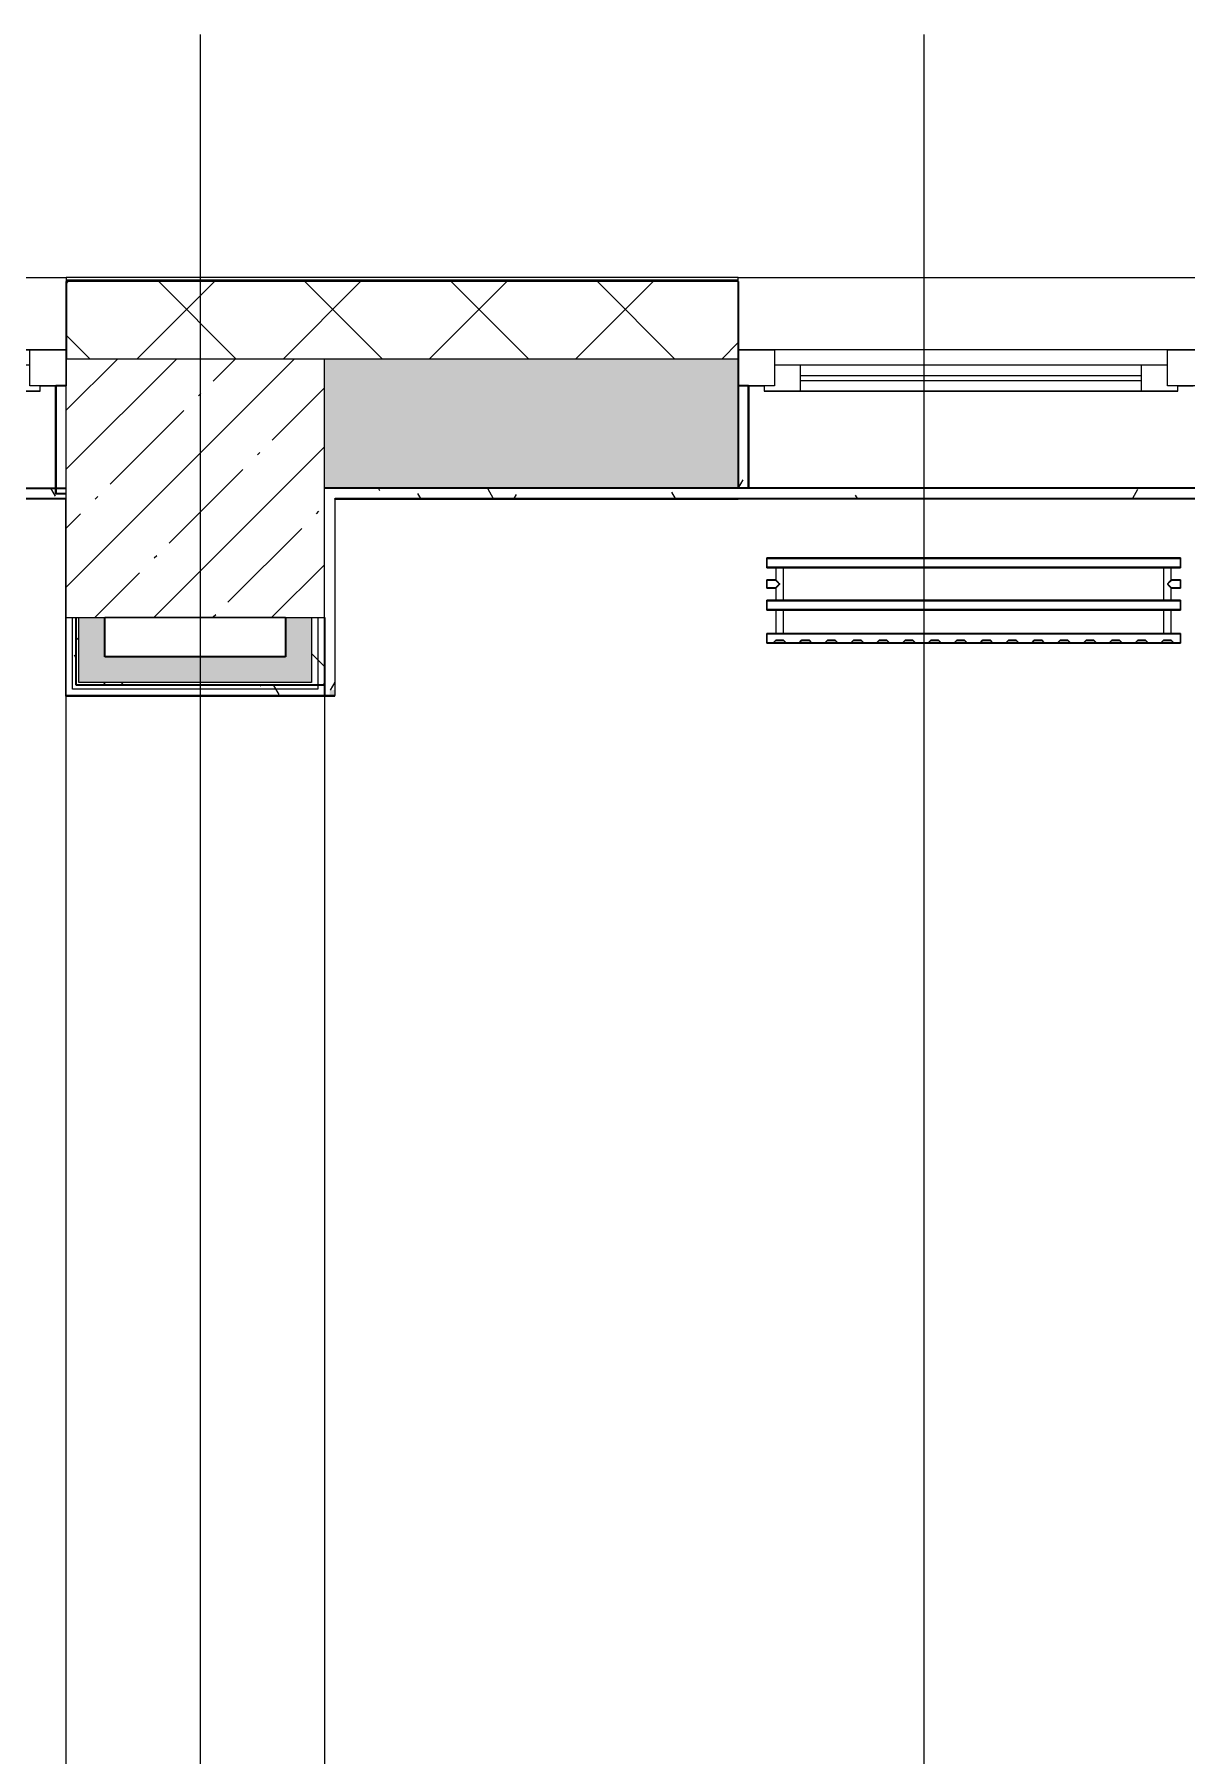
# Model space of a CAD drawing. Header units: millimetres. Extents: x 3914 to 443608, y -156176 to 78197.
# Drawn here: x 280453 to 282682, y -127280 to -123949 of the extents above; entities that cross this region are included whole.
import ezdxf

# ---------------------------------------------------------------- set-up
doc = ezdxf.new("R2010")
doc.units = ezdxf.units.MM
doc.layers.add('A-AREA-PATT-2', color=7, linetype='Continuous', lineweight=5, true_color=0xcde0ef, transparency=1)
for name, color, linetype, lineweight in [('A-FLOR', 7, 'Continuous', 9), ('A-GLAZ', 7, 'Continuous', 9), ('A-GLAZ-1', 7, 'Continuous', 5), ('A-WALL', 7, 'Continuous', 5), ('A-WALL-1', 7, 'Continuous', 35), ('I-WALL', 7, 'Continuous', 5), ('S-COLS', 7, 'Continuous', 9), ('S-COLS-1', 7, 'Continuous', 5), ('Оси', 7, 'Continuous', 9)]:
    doc.layers.add(name, color=color, linetype=linetype, lineweight=lineweight)
doc.layers.add('A-WALL-FNSH-1', color=9, linetype='Continuous', lineweight=5, true_color=0x808080)
doc.layers.add('M-EQPM-1', color=7, linetype='Continuous', lineweight=9, true_color=0xb2b2b2)
pattern_1 = [(0, (174964.42, -145977.62), (243.84, 60.96), [20.117, -162.763, 20.117, -162.763, -975.36]), (0, (174964.42, -145977.62), (243.84, 60.96), [-365.76, 20.117, -345.643, 20.117, -162.763, -426.72]), (0, (174964.42, -145977.62), (243.84, 60.96), [-914.4, 20.117, -101.803, 20.117, -284.683]), (120, (175055.86, -145947.14), (-174.71291, 180.691634), [20.117, -162.763, 20.117, -162.763, -975.36]), (120, (175055.86, -145947.14), (-174.71291, 180.691634), [-365.76, 20.117, -345.643, 20.117, -162.763, -426.72]), (120, (175055.86, -145947.14), (-174.71291, 180.691634), [-914.4, 20.117, -101.803, 20.117, -284.683]), (240, (175086.34, -145825.22), (-69.12709, -241.651634), [20.117, -162.763, 20.117, -162.763, -975.36]), (240, (175086.34, -145825.22), (-69.12709, -241.651634), [-365.76, 20.117, -345.643, 20.117, -162.763, -426.72]), (240, (175086.34, -145825.22), (-69.12709, -241.651634), [-914.4, 20.117, -101.803, 20.117, -284.683])]
pattern_2 = [(45, (174964.42, -145977.62), (-212.132, 212.132), []), (135, (174964.42, -145977.62), (-212.132, -212.132), [])]

# ---------------------------------------------------------------- blocks, each defined once
blk = doc.blocks.new('radiator_prado_classic_z_tip_30_po exemplyaru - Classic Z Тип 30-300-V470-Объем проектирования 2 этажа')
at = {"layer": 'M-EQPM-1'}
for p, q in [((0, 228), (0, 210)), ((800, 228), (0, 228)), ((0, 210), (0, 228)), ((0, 228), (12.5, 228)), ((0, 210), (800, 210)), ((17.8, 210), (0, 210)), ((12.5, 228), (37.5, 228)), ((37.5, 228), (12.5, 228)), ((12.5, 228), (37.5, 228)), ((12.5, 228), (17.5, 223)), ((12.5, 228), (17.5, 223)), ((32.5, 223), (17.5, 223)), ((17.5, 223), (32.5, 223)), ((17.5, 210), (17.5, 164)), ((17.5, 210), (17.5, 164)), ((17.8, 210), (17.5, 210)), ((17.5, 210), (17.8, 210)), ((17.8, 210), (17.5, 210)), ((17.5, 210), (32.5, 210)), ((32.2, 210), (17.8, 210)), ((17.8, 210), (32.2, 210)), ((19.7, 210), (17.8, 210)), ((23.1, 210), (19.7, 210)), ((25, 210), (23.1, 210)), ((28.7, 210), (25, 210)), ((31.5, 210), (28.7, 210)), ((32.2, 210), (31.5, 210)), ((32.5, 210), (32.2, 210)), ((32.2, 210), (32.5, 210)), ((32.5, 210), (32.2, 210)), ((767.8, 210), (32.2, 210)), ((32.5, 223), (37.5, 228)), ((37.5, 228), (32.5, 223)), ((32.5, 164), (32.5, 210)), ((32.5, 164), (32.5, 210)), ((37.5, 228), (62.5, 228)), ((62.5, 228), (87.5, 228)), ((87.5, 228), (62.5, 228)), ((62.5, 228), (87.5, 228)), ((62.5, 228), (67.5, 223)), ((62.5, 228), (67.5, 223)), ((82.5, 223), (67.5, 223)), ((67.5, 223), (82.5, 223)), ((82.5, 223), (87.5, 228)), ((87.5, 228), (82.5, 223)), ((87.5, 228), (112.5, 228)), ((112.5, 228), (137.5, 228)), ((137.5, 228), (112.5, 228)), ((112.5, 228), (137.5, 228)), ((112.5, 228), (117.5, 223)), ((112.5, 228), (117.5, 223)), ((132.5, 223), (117.5, 223)), ((117.5, 223), (132.5, 223)), ((132.5, 223), (137.5, 228)), ((137.5, 228), (132.5, 223)), ((137.5, 228), (162.5, 228)), ((162.5, 228), (187.5, 228)), ((187.5, 228), (162.5, 228)), ((162.5, 228), (187.5, 228)), ((162.5, 228), (167.5, 223)), ((162.5, 228), (167.5, 223)), ((182.5, 223), (167.5, 223)), ((167.5, 223), (182.5, 223)), ((182.5, 223), (187.5, 228)), ((187.5, 228), (182.5, 223)), ((187.5, 228), (212.5, 228)), ((212.5, 228), (237.5, 228)), ((237.5, 228), (212.5, 228)), ((212.5, 228), (237.5, 228)), ((212.5, 228), (217.5, 223)), ((212.5, 228), (217.5, 223)), ((232.5, 223), (217.5, 223)), ((217.5, 223), (232.5, 223)), ((232.5, 223), (237.5, 228)), ((237.5, 228), (232.5, 223)), ((237.5, 228), (262.5, 228)), ((262.5, 228), (287.5, 228)), ((287.5, 228), (262.5, 228)), ((262.5, 228), (287.5, 228)), ((262.5, 228), (267.5, 223)), ((262.5, 228), (267.5, 223)), ((282.5, 223), (267.5, 223)), ((267.5, 223), (282.5, 223)), ((282.5, 223), (287.5, 228)), ((287.5, 228), (282.5, 223)), ((287.5, 228), (312.5, 228)), ((312.5, 228), (337.5, 228)), ((337.5, 228), (312.5, 228)), ((312.5, 228), (337.5, 228)), ((312.5, 228), (317.5, 223)), ((312.5, 228), (317.5, 223)), ((332.5, 223), (317.5, 223)), ((317.5, 223), (332.5, 223)), ((332.5, 223), (337.5, 228)), ((337.5, 228), (332.5, 223)), ((337.5, 228), (362.5, 228)), ((362.5, 228), (387.5, 228)), ((387.5, 228), (362.5, 228)), ((362.5, 228), (387.5, 228)), ((362.5, 228), (367.5, 223)), ((362.5, 228), (367.5, 223)), ((382.5, 223), (367.5, 223)), ((367.5, 223), (382.5, 223)), ((382.5, 223), (387.5, 228)), ((387.5, 228), (382.5, 223)), ((387.5, 228), (412.5, 228)), ((412.5, 228), (437.5, 228)), ((437.5, 228), (412.5, 228)), ((412.5, 228), (437.5, 228)), ((412.5, 228), (417.5, 223)), ((412.5, 228), (417.5, 223)), ((432.5, 223), (417.5, 223)), ((417.5, 223), (432.5, 223)), ((432.5, 223), (437.5, 228)), ((437.5, 228), (432.5, 223)), ((437.5, 228), (462.5, 228)), ((462.5, 228), (487.5, 228)), ((487.5, 228), (462.5, 228)), ((462.5, 228), (487.5, 228)), ((462.5, 228), (467.5, 223)), ((462.5, 228), (467.5, 223)), ((482.5, 223), (467.5, 223)), ((467.5, 223), (482.5, 223)), ((482.5, 223), (487.5, 228)), ((487.5, 228), (482.5, 223)), ((487.5, 228), (512.5, 228)), ((512.5, 228), (537.5, 228)), ((537.5, 228), (512.5, 228)), ((512.5, 228), (537.5, 228)), ((512.5, 228), (517.5, 223)), ((512.5, 228), (517.5, 223)), ((532.5, 223), (517.5, 223)), ((517.5, 223), (532.5, 223)), ((532.5, 223), (537.5, 228)), ((537.5, 228), (532.5, 223)), ((537.5, 228), (562.5, 228)), ((562.5, 228), (587.5, 228)), ((587.5, 228), (562.5, 228)), ((562.5, 228), (587.5, 228)), ((562.5, 228), (567.5, 223)), ((562.5, 228), (567.5, 223)), ((582.5, 223), (567.5, 223)), ((567.5, 223), (582.5, 223)), ((582.5, 223), (587.5, 228)), ((587.5, 228), (582.5, 223)), ((587.5, 228), (612.5, 228)), ((612.5, 228), (637.5, 228)), ((637.5, 228), (612.5, 228)), ((612.5, 228), (637.5, 228)), ((612.5, 228), (617.5, 223)), ((612.5, 228), (617.5, 223)), ((632.5, 223), (617.5, 223)), ((617.5, 223), (632.5, 223)), ((632.5, 223), (637.5, 228)), ((637.5, 228), (632.5, 223)), ((637.5, 228), (662.5, 228)), ((662.5, 228), (687.5, 228)), ((687.5, 228), (662.5, 228)), ((662.5, 228), (687.5, 228)), ((662.5, 228), (667.5, 223)), ((662.5, 228), (667.5, 223)), ((682.5, 223), (667.5, 223)), ((667.5, 223), (682.5, 223)), ((682.5, 223), (687.5, 228)), ((687.5, 228), (682.5, 223)), ((687.5, 228), (712.5, 228)), ((712.5, 228), (737.5, 228)), ((737.5, 228), (712.5, 228)), ((712.5, 228), (737.5, 228)), ((712.5, 228), (717.5, 223)), ((712.5, 228), (717.5, 223)), ((732.5, 223), (717.5, 223)), ((717.5, 223), (732.5, 223)), ((732.5, 223), (737.5, 228)), ((737.5, 228), (732.5, 223)), ((737.5, 228), (762.5, 228)), ((762.5, 228), (787.5, 228)), ((787.5, 228), (762.5, 228)), ((762.5, 228), (787.5, 228)), ((762.5, 228), (767.5, 223)), ((762.5, 228), (767.5, 223)), ((782.5, 223), (767.5, 223)), ((767.5, 223), (782.5, 223)), ((767.5, 210), (767.5, 164)), ((767.5, 210), (767.5, 164)), ((767.8, 210), (767.5, 210)), ((767.5, 210), (782.5, 210)), ((767.8, 210), (767.5, 210)), ((767.5, 210), (767.8, 210)), ((782.2, 210), (767.8, 210)), ((782.2, 210), (767.8, 210)), ((767.8, 210), (782.2, 210)), ((782.5, 210), (782.2, 210)), ((782.5, 210), (782.2, 210)), ((782.2, 210), (782.5, 210)), ((800, 210), (782.2, 210)), ((782.5, 223), (787.5, 228)), ((787.5, 228), (782.5, 223)), ((782.5, 164), (782.5, 210)), ((782.5, 164), (782.5, 210)), ((787.5, 228), (800, 228)), ((800, 210), (800, 228)), ((800, 228), (800, 210)), ((800, 164), (0, 164)), ((0, 164), (0, 146)), ((0, 146), (0, 164)), ((0, 164), (17.8, 164)), ((0, 146), (800, 146)), ((18.5, 146), (0, 146)), ((17.8, 164), (17.5, 164)), ((17.5, 164), (17.8, 164)), ((17.8, 164), (17.5, 164)), ((17.5, 164), (32.5, 164)), ((17.5, 146), (17.5, 121.5)), ((17.5, 146), (17.5, 121.5)), ((17.5, 146), (18.5, 146)), ((18.5, 146), (17.5, 146)), ((17.5, 146), (18.5, 146)), ((32.5, 146), (17.5, 146)), ((28.7, 164), (17.8, 164)), ((17.8, 164), (19.7, 164)), ((32.2, 164), (17.8, 164)), ((18.5, 146), (25, 146)), ((19.7, 146), (18.5, 146)), ((18.5, 146), (32.2, 146)), ((19.7, 164), (25, 164)), ((23.1, 146), (19.7, 146)), ((32.2, 146), (23.1, 146)), ((25, 164), (31.5, 164)), ((25, 146), (26.9, 146)), ((26.9, 146), (32.2, 146)), ((30.3, 164), (28.7, 164)), ((32.2, 164), (30.3, 164)), ((31.5, 164), (32.2, 164)), ((32.5, 164), (32.2, 164)), ((32.2, 164), (32.5, 164)), ((32.5, 164), (32.2, 164)), ((32.2, 164), (767.8, 164)), ((32.2, 146), (32.5, 146)), ((32.5, 146), (32.2, 146)), ((32.2, 146), (32.5, 146)), ((767.8, 146), (32.2, 146)), ((32.5, 82), (32.5, 146)), ((32.5, 82), (32.5, 146)), ((767.8, 164), (767.5, 164)), ((767.5, 164), (782.5, 164)), ((767.8, 164), (767.5, 164)), ((767.5, 164), (767.8, 164)), ((767.5, 146), (767.5, 82)), ((767.5, 146), (767.5, 82)), ((767.5, 146), (767.8, 146)), ((782.5, 146), (767.5, 146)), ((767.5, 146), (767.8, 146)), ((767.8, 146), (767.5, 146)), ((782.2, 164), (767.8, 164)), ((782.2, 164), (767.8, 164)), ((767.8, 164), (782.2, 164)), ((767.8, 146), (781.5, 146)), ((767.8, 146), (781.5, 146)), ((781.5, 146), (767.8, 146)), ((781.5, 146), (782.5, 146)), ((781.5, 146), (782.5, 146)), ((782.5, 146), (781.5, 146)), ((800, 146), (781.5, 146)), ((782.5, 164), (782.2, 164)), ((782.5, 164), (782.2, 164)), ((782.2, 164), (782.5, 164)), ((782.2, 164), (800, 164)), ((782.5, 121.5), (782.5, 146)), ((782.5, 121.5), (782.5, 146)), ((800, 146), (800, 164)), ((800, 164), (800, 146)), ((17.5, 121.5), (0, 121.5)), ((17.5, 121.5), (0, 121.5)), ((0, 121.5), (0, 120.5)), ((0, 106.5), (0, 121.5)), ((0, 120.5), (0, 107.5)), ((0, 120.5), (0, 119.3)), ((0, 114), (0, 120.5)), ((0, 120.5), (0, 120.5)), ((0, 119.3), (0, 117.8)), ((0, 117.8), (0, 114)), ((0, 114), (0, 110.3)), ((0, 107.5), (0, 114)), ((0, 110.3), (0, 108.7)), ((0, 108.7), (0, 107.5)), ((0, 107.5), (0, 106.5)), ((0, 107.5), (0, 107.5)), ((0, 106.5), (17.5, 106.5)), ((0, 106.5), (17.5, 106.5)), ((17.5, 106.5), (17.5, 82)), ((17.5, 106.5), (17.5, 82)), ((800, 121.5), (782.5, 121.5)), ((800, 121.5), (782.5, 121.5)), ((782.5, 82), (782.5, 106.5)), ((782.5, 106.5), (800, 106.5)), ((782.5, 82), (782.5, 106.5)), ((782.5, 106.5), (800, 106.5)), ((800, 121.5), (800, 106.5)), ((800, 120.5), (800, 121.5)), ((800, 121.5), (800, 120.5)), ((800, 120.5), (800, 121.5)), ((800, 107.5), (800, 120.5)), ((800, 120.5), (800, 107.5)), ((800, 107.5), (800, 120.5)), ((800, 106.5), (800, 107.5)), ((800, 107.5), (800, 106.5)), ((800, 106.5), (800, 107.5)), ((800, 82), (0, 82)), ((0, 82), (0, 64)), ((0, 64), (0, 82)), ((0, 82), (18.5, 82)), ((18.5, 82), (17.5, 82)), ((17.5, 82), (18.5, 82)), ((18.5, 82), (17.5, 82)), ((17.5, 82), (32.5, 82)), ((23.1, 82), (18.5, 82)), ((18.5, 82), (32.2, 82)), ((32.2, 82), (18.5, 82)), ((32.2, 82), (23.1, 82)), ((32.5, 82), (32.2, 82)), ((32.2, 82), (32.5, 82)), ((32.5, 82), (32.2, 82)), ((32.2, 82), (767.8, 82)), ((767.8, 82), (767.5, 82)), ((767.5, 82), (782.5, 82)), ((767.8, 82), (767.5, 82)), ((767.5, 82), (767.8, 82)), ((781.5, 82), (767.8, 82)), ((781.5, 82), (767.8, 82)), ((767.8, 82), (781.5, 82)), ((782.5, 82), (781.5, 82)), ((782.5, 82), (781.5, 82)), ((781.5, 82), (782.5, 82)), ((781.5, 82), (800, 82)), ((800, 64), (800, 82)), ((800, 82), (800, 64)), ((800, 64), (0, 64)), ((0, 64), (800, 64))]:
    blk.add_line(p, q, dxfattribs=at)
for points, knots in [([(18.5, 120.5), (18.4, 120.6), (18.3, 120.7), (18.1, 120.9), (17.9, 121.1), (17.8, 121.2), (17.7, 121.3), (17.5, 121.5), (17.5, 121.5), (17.5, 121.5)], [0.7142857, 0.7142857, 0.7142857, 0.7142857, 0.75, 0.7857143, 0.8214286, 0.8571429, 0.8928571, 0.9285714, 1, 1, 1, 1]), ([(17.5, 121.5), (17.5, 121.5), (17.5, 121.5), (17.7, 121.3), (17.8, 121.2), (17.9, 121.1), (18.1, 120.9), (18.3, 120.7), (18.4, 120.6), (18.5, 120.5)], [0, 0, 0, 0, 0.0714286, 0.1071429, 0.1428571, 0.1785714, 0.2142857, 0.25, 0.2857143, 0.2857143, 0.2857143, 0.2857143]), ([(17.5, 121.5), (17.5, 121.5), (17.5, 121.5), (17.7, 121.3), (17.8, 121.2), (17.9, 121.1), (18.1, 120.9), (18.3, 120.7), (18.4, 120.6), (18.5, 120.5)], [0, 0, 0, 0, 0.0714286, 0.1071429, 0.1428571, 0.1785714, 0.2142857, 0.25, 0.2857143, 0.2857143, 0.2857143, 0.2857143]), ([(25, 114), (24.5, 114.5), (23.6, 115.4), (22.4, 116.6), (21.6, 117.4), (21.1, 117.9), (20.8, 118.2), (20.5, 118.5), (20.2, 118.8), (19.8, 119.1), (19.6, 119.4), (19.3, 119.7), (19, 120), (18.7, 120.3), (18.5, 120.5), (18.3, 120.7), (18.1, 120.9), (17.9, 121.1), (17.8, 121.2), (17.7, 121.3), (17.5, 121.5), (17.5, 121.5), (17.5, 121.5)], [0, 0, 0, 0, 0.142857, 0.285714, 0.357143, 0.392857, 0.428571, 0.464286, 0.5, 0.535714, 0.571429, 0.607143, 0.642857, 0.678571, 0.714286, 0.75, 0.785714, 0.821429, 0.857143, 0.892857, 0.928571, 1, 1, 1, 1]), ([(17.5, 106.5), (17.5, 106.5), (17.5, 106.5), (17.7, 106.7), (17.8, 106.8), (17.9, 106.9), (18.1, 107.1), (18.3, 107.3), (18.5, 107.5), (18.7, 107.7), (19, 108), (19.3, 108.3), (19.6, 108.6), (19.8, 108.9), (20.3, 109.3), (20.7, 109.7), (21.1, 110.1), (21.6, 110.6), (22.4, 111.4), (23.6, 112.6), (24.5, 113.5), (25, 114)], [0, 0, 0, 0, 0.071429, 0.107143, 0.142857, 0.178571, 0.214286, 0.25, 0.285714, 0.321429, 0.357143, 0.392857, 0.428571, 0.464286, 0.5, 0.571429, 0.607143, 0.642857, 0.714286, 0.857143, 1, 1, 1, 1]), ([(17.5, 106.5), (17.5, 106.5), (17.5, 106.5), (17.7, 106.7), (17.8, 106.8), (17.9, 106.9), (18.1, 107.1), (18.3, 107.3), (18.4, 107.4), (18.5, 107.5)], [0, 0, 0, 0, 0.0714286, 0.1071429, 0.1428571, 0.1785714, 0.2142857, 0.25, 0.2857143, 0.2857143, 0.2857143, 0.2857143]), ([(18.5, 107.5), (18.4, 107.4), (18.3, 107.3), (18.1, 107.1), (17.9, 106.9), (17.8, 106.8), (17.7, 106.7), (17.5, 106.5), (17.5, 106.5), (17.5, 106.5)], [0.7142857, 0.7142857, 0.7142857, 0.7142857, 0.75, 0.7857143, 0.8214286, 0.8571429, 0.8928571, 0.9285714, 1, 1, 1, 1]), ([(18.5, 107.5), (18.4, 107.4), (18.3, 107.3), (18.1, 107.1), (17.9, 106.9), (17.8, 106.8), (17.7, 106.7), (17.5, 106.5), (17.5, 106.5), (17.5, 106.5)], [0.7142857, 0.7142857, 0.7142857, 0.7142857, 0.75, 0.7857143, 0.8214286, 0.8571429, 0.8928571, 0.9285714, 1, 1, 1, 1]), ([(19.6, 119.4), (19.7, 119.3), (19.9, 119.2), (20.3, 118.7), (20.7, 118.3), (21.1, 117.9), (21.6, 117.4), (21.9, 117.1), (22.1, 116.9)], [0.4285714, 0.4285714, 0.4285714, 0.4285714, 0.4642857, 0.5, 0.5714286, 0.6071429, 0.6428571, 0.7142857, 0.7142857, 0.7142857, 0.7142857]), ([(19.6, 119.4), (19.7, 119.3), (19.8, 119.1), (20.3, 118.7), (20.7, 118.3), (21.1, 117.9), (21.6, 117.4), (21.9, 117.1), (22.1, 116.9)], [0.4285714, 0.4285714, 0.4285714, 0.4285714, 0.4642857, 0.5, 0.5714286, 0.6071429, 0.6428571, 0.7142857, 0.7142857, 0.7142857, 0.7142857]), ([(19.6, 108.6), (19.7, 108.7), (19.9, 108.8), (20.3, 109.3), (20.7, 109.7), (21.1, 110.1), (21.6, 110.6), (21.9, 110.9), (22.1, 111.1)], [0.4285714, 0.4285714, 0.4285714, 0.4285714, 0.4642857, 0.5, 0.5714286, 0.6071429, 0.6428571, 0.7142857, 0.7142857, 0.7142857, 0.7142857]), ([(22.1, 111.1), (21.9, 110.9), (21.6, 110.6), (21.1, 110.1), (20.8, 109.8), (20.5, 109.5), (20.2, 109.2), (19.8, 108.9), (19.7, 108.7), (19.6, 108.6)], [0.2857143, 0.2857143, 0.2857143, 0.2857143, 0.3571429, 0.3928571, 0.4285714, 0.4642857, 0.5, 0.5357143, 0.5714286, 0.5714286, 0.5714286, 0.5714286]), ([(22.1, 116.9), (21.9, 117.1), (21.6, 117.4), (21.1, 117.9), (20.9, 118.1), (20.8, 118.2)], [0.2857143, 0.2857143, 0.2857143, 0.2857143, 0.3571429, 0.3928571, 0.4285714, 0.4285714, 0.4285714, 0.4285714]), ([(22.1, 111.1), (21.9, 110.9), (21.6, 110.6), (21.1, 110.1), (20.9, 109.9), (20.8, 109.8)], [0.2857143, 0.2857143, 0.2857143, 0.2857143, 0.3571429, 0.3928571, 0.4285714, 0.4285714, 0.4285714, 0.4285714]), ([(775, 114), (775.5, 114.5), (776.4, 115.4), (777.6, 116.6), (778.4, 117.4), (778.9, 117.9), (779.2, 118.2), (779.5, 118.5), (779.8, 118.8), (780.1, 119.2), (780.4, 119.4), (780.7, 119.7), (781, 120), (781.3, 120.3), (781.5, 120.5), (781.7, 120.7), (781.9, 120.9), (782.1, 121.1), (782.2, 121.2), (782.3, 121.3), (782.5, 121.5), (782.5, 121.5), (782.5, 121.5)], [0, 0, 0, 0, 0.142857, 0.285714, 0.357143, 0.392857, 0.428571, 0.464286, 0.5, 0.535714, 0.571429, 0.607143, 0.642857, 0.678571, 0.714286, 0.75, 0.785714, 0.821429, 0.857143, 0.892857, 0.928571, 1, 1, 1, 1]), ([(782.5, 106.5), (782.5, 106.5), (782.5, 106.5), (782.3, 106.7), (782.2, 106.8), (782.1, 106.9), (781.9, 107.1), (781.7, 107.3), (781.5, 107.5), (781.3, 107.7), (781, 108), (780.7, 108.3), (780.4, 108.6), (780.1, 108.8), (779.7, 109.3), (779.3, 109.7), (778.9, 110.1), (778.4, 110.6), (777.6, 111.4), (776.4, 112.6), (775.5, 113.5), (775, 114)], [0, 0, 0, 0, 0.071429, 0.107143, 0.142857, 0.178571, 0.214286, 0.25, 0.285714, 0.321429, 0.357143, 0.392857, 0.428571, 0.464286, 0.5, 0.571429, 0.607143, 0.642857, 0.714286, 0.857143, 1, 1, 1, 1]), ([(780.4, 119.4), (780.3, 119.3), (780.1, 119.2), (779.7, 118.7), (779.3, 118.3), (778.9, 117.9), (778.4, 117.4), (778.1, 117.1), (777.9, 116.9)], [0.4285714, 0.4285714, 0.4285714, 0.4285714, 0.4642857, 0.5, 0.5714286, 0.6071429, 0.6428571, 0.7142857, 0.7142857, 0.7142857, 0.7142857]), ([(780.4, 119.4), (780.3, 119.3), (780.1, 119.2), (779.7, 118.7), (779.3, 118.3), (778.9, 117.9), (778.4, 117.4), (778.1, 117.1), (777.9, 116.9)], [0.4285714, 0.4285714, 0.4285714, 0.4285714, 0.4642857, 0.5, 0.5714286, 0.6071429, 0.6428571, 0.7142857, 0.7142857, 0.7142857, 0.7142857]), ([(777.9, 116.9), (778.1, 117.1), (778.4, 117.4), (778.9, 117.9), (779.2, 118.2), (779.5, 118.5), (779.8, 118.8), (780.1, 119.2), (780.3, 119.3), (780.4, 119.4)], [0.2857143, 0.2857143, 0.2857143, 0.2857143, 0.3571429, 0.3928571, 0.4285714, 0.4642857, 0.5, 0.5357143, 0.5714286, 0.5714286, 0.5714286, 0.5714286]), ([(777.9, 111.1), (778.1, 110.9), (778.4, 110.6), (778.9, 110.1), (779.2, 109.8), (779.5, 109.5), (779.8, 109.2), (780.1, 108.8), (780.3, 108.7), (780.4, 108.6)], [0.2857143, 0.2857143, 0.2857143, 0.2857143, 0.3571429, 0.3928571, 0.4285714, 0.4642857, 0.5, 0.5357143, 0.5714286, 0.5714286, 0.5714286, 0.5714286]), ([(777.9, 111.1), (778.1, 110.9), (778.4, 110.6), (778.9, 110.1), (779.2, 109.8), (779.5, 109.5), (779.8, 109.2), (780.1, 108.8), (780.3, 108.7), (780.4, 108.6)], [0.2857143, 0.2857143, 0.2857143, 0.2857143, 0.3571429, 0.3928571, 0.4285714, 0.4642857, 0.5, 0.5357143, 0.5714286, 0.5714286, 0.5714286, 0.5714286]), ([(780.4, 108.6), (780.3, 108.7), (780.1, 108.8), (779.7, 109.3), (779.3, 109.7), (778.9, 110.1), (778.4, 110.6), (778.1, 110.9), (777.9, 111.1)], [0.4285714, 0.4285714, 0.4285714, 0.4285714, 0.4642857, 0.5, 0.5714286, 0.6071429, 0.6428571, 0.7142857, 0.7142857, 0.7142857, 0.7142857]), ([(782.5, 121.5), (782.5, 121.5), (782.5, 121.5), (782.3, 121.3), (782.2, 121.2), (782.1, 121.1), (781.9, 120.9), (781.7, 120.7), (781.6, 120.6), (781.5, 120.5)], [0, 0, 0, 0, 0.0714286, 0.1071429, 0.1428571, 0.1785714, 0.2142857, 0.25, 0.2857143, 0.2857143, 0.2857143, 0.2857143]), ([(782.5, 121.5), (782.5, 121.5), (782.5, 121.5), (782.3, 121.3), (782.2, 121.2), (782.1, 121.1), (781.9, 120.9), (781.7, 120.7), (781.6, 120.6), (781.5, 120.5)], [0, 0, 0, 0, 0.0714286, 0.1071429, 0.1428571, 0.1785714, 0.2142857, 0.25, 0.2857143, 0.2857143, 0.2857143, 0.2857143]), ([(781.5, 120.5), (781.6, 120.6), (781.7, 120.7), (781.9, 120.9), (782.1, 121.1), (782.2, 121.2), (782.3, 121.3), (782.5, 121.5), (782.5, 121.5), (782.5, 121.5)], [0.7142857, 0.7142857, 0.7142857, 0.7142857, 0.75, 0.7857143, 0.8214286, 0.8571429, 0.8928571, 0.9285714, 1, 1, 1, 1]), ([(781.5, 107.5), (781.6, 107.4), (781.7, 107.3), (781.9, 107.1), (782.1, 106.9), (782.2, 106.8), (782.3, 106.7), (782.5, 106.5), (782.5, 106.5), (782.5, 106.5)], [0.7142857, 0.7142857, 0.7142857, 0.7142857, 0.75, 0.7857143, 0.8214286, 0.8571429, 0.8928571, 0.9285714, 1, 1, 1, 1]), ([(781.5, 107.5), (781.6, 107.4), (781.7, 107.3), (781.9, 107.1), (782.1, 106.9), (782.2, 106.8), (782.3, 106.7), (782.5, 106.5), (782.5, 106.5), (782.5, 106.5)], [0.7142857, 0.7142857, 0.7142857, 0.7142857, 0.75, 0.7857143, 0.8214286, 0.8571429, 0.8928571, 0.9285714, 1, 1, 1, 1]), ([(782.5, 106.5), (782.5, 106.5), (782.5, 106.5), (782.3, 106.7), (782.2, 106.8), (782.1, 106.9), (781.9, 107.1), (781.7, 107.3), (781.6, 107.4), (781.5, 107.5)], [0, 0, 0, 0, 0.0714286, 0.1071429, 0.1428571, 0.1785714, 0.2142857, 0.25, 0.2857143, 0.2857143, 0.2857143, 0.2857143])]:
    blk.add_open_spline(points, degree=3, knots=knots, dxfattribs=at)
for points in [[(19.6, 119.4), (19.5, 119.5), (19.3, 119.7), (19, 120), (18.7, 120.3), (18.6, 120.4), (18.5, 120.5)], [(18.5, 120.5), (18.6, 120.4), (18.7, 120.3), (19, 120), (19.3, 119.7), (19.5, 119.5), (19.6, 119.4)], [(18.5, 120.5), (18.6, 120.4), (18.7, 120.3), (19, 120), (19.3, 119.7), (19.5, 119.5), (19.6, 119.4)], [(18.5, 107.5), (18.6, 107.6), (18.7, 107.7), (19, 108), (19.3, 108.3), (19.5, 108.5), (19.6, 108.6)], [(19.6, 108.6), (19.5, 108.5), (19.3, 108.3), (19, 108), (18.7, 107.7), (18.6, 107.6), (18.5, 107.5)], [(19.6, 108.6), (19.5, 108.5), (19.3, 108.3), (19, 108), (18.7, 107.7), (18.6, 107.6), (18.5, 107.5)], [(20.8, 118.2), (20.7, 118.3), (20.5, 118.5), (20.2, 118.8), (19.9, 119.2), (19.7, 119.3), (19.6, 119.4)], [(20.8, 109.8), (20.7, 109.7), (20.5, 109.5), (20.2, 109.2), (19.9, 108.8), (19.7, 108.7), (19.6, 108.6)], [(25, 114), (24.5, 114.5), (23.6, 115.4), (22.6, 116.4), (22.1, 116.9)], [(22.1, 116.9), (22.6, 116.4), (23.6, 115.4), (24.5, 114.5), (25, 114)], [(22.1, 116.9), (22.6, 116.4), (23.6, 115.4), (24.5, 114.5), (25, 114)], [(22.1, 111.1), (22.6, 111.6), (23.6, 112.6), (24.5, 113.5), (25, 114)], [(25, 114), (24.5, 113.5), (23.6, 112.6), (22.6, 111.6), (22.1, 111.1)], [(25, 114), (24.5, 113.5), (23.6, 112.6), (22.6, 111.6), (22.1, 111.1)], [(777.9, 116.9), (777.4, 116.4), (776.4, 115.4), (775.5, 114.5), (775, 114)], [(777.9, 116.9), (777.4, 116.4), (776.4, 115.4), (775.5, 114.5), (775, 114)], [(775, 114), (775.5, 114.5), (776.4, 115.4), (777.4, 116.4), (777.9, 116.9)], [(775, 114), (775.5, 113.5), (776.4, 112.6), (777.4, 111.6), (777.9, 111.1)], [(775, 114), (775.5, 113.5), (776.4, 112.6), (777.4, 111.6), (777.9, 111.1)], [(777.9, 111.1), (777.4, 111.6), (776.4, 112.6), (775.5, 113.5), (775, 114)], [(781.5, 120.5), (781.4, 120.4), (781.3, 120.3), (781, 120), (780.7, 119.7), (780.5, 119.5), (780.4, 119.4)], [(781.5, 120.5), (781.4, 120.4), (781.3, 120.3), (781, 120), (780.7, 119.7), (780.5, 119.5), (780.4, 119.4)], [(780.4, 119.4), (780.5, 119.5), (780.7, 119.7), (781, 120), (781.3, 120.3), (781.4, 120.4), (781.5, 120.5)], [(780.4, 108.6), (780.5, 108.5), (780.7, 108.3), (781, 108), (781.3, 107.7), (781.4, 107.6), (781.5, 107.5)], [(780.4, 108.6), (780.5, 108.5), (780.7, 108.3), (781, 108), (781.3, 107.7), (781.4, 107.6), (781.5, 107.5)], [(781.5, 107.5), (781.4, 107.6), (781.3, 107.7), (781, 108), (780.7, 108.3), (780.5, 108.5), (780.4, 108.6)]]:
    blk.add_open_spline(points, degree=3, dxfattribs=at)
blk = doc.blocks.new('120_Окно_СКБ_2Ст_Фрамуга сверху - 120_Окно_СКБ_2Ст_2300х2500_h_ ДОО-23103760-Объем проектирования 2 этажа')
at = {"layer": 'A-GLAZ'}
for p, q in [((-1150, -127), (-1150, -57)), ((-1150, -57), (-1080, -57)), ((-1080, -57), (-1080, -127)), ((520, -127), (520, -57)), ((520, -57), (590, -57)), ((590, -57), (590, -127)), ((1080, -127), (1080, -57)), ((1080, -57), (1150, -57)), ((1150, -57), (1150, -127)), ((520, -87), (-1080, -87)), ((-1080, -87), (-1080, -127)), ((-1030, -137), (-1030, -87)), ((470, -137), (470, -87)), ((520, -127), (520, -87)), ((1080, -87), (590, -87)), ((590, -87), (590, -127)), ((640, -137), (640, -87)), ((1030, -137), (1030, -87)), ((1080, -127), (1080, -87)), ((-1080, -127), (-1150, -127)), ((-1080, -127), (-1100, -127)), ((-1100, -127), (-1100, -137)), ((590, -127), (520, -127)), ((540, -127), (520, -127)), ((540, -137), (540, -127)), ((590, -127), (570, -127)), ((570, -127), (570, -137)), ((1150, -127), (1080, -127)), ((1100, -127), (1080, -127)), ((1100, -137), (1100, -127)), ((-1100, -137), (540, -137)), ((540, -137), (-1100, -137)), ((570, -137), (1100, -137)), ((1100, -137), (570, -137))]:
    blk.add_line(p, q, dxfattribs=at)
at = {"layer": 'A-GLAZ-1'}
for p, q in [((1150, -57), (-1150, -57)), ((-1080, -57), (1080, -57)), ((-1130, -127), (-1100, -127)), ((-1030, -107), (470, -107)), ((470, -117), (-1030, -117)), ((540, -127), (570, -127)), ((540, -127), (570, -127)), ((640, -107), (1030, -107)), ((1030, -117), (640, -117)), ((1100, -127), (1130, -127))]:
    blk.add_line(p, q, dxfattribs=at)
blk = doc.blocks.new('120_Окно_СКБ_1Ст - 120_Окно_СКБ_1Ст 900х2500_h_ с форточкой-V355-Объем проектирования 2 этажа')
at = {"layer": 'A-GLAZ'}
for p, q in [((-450, -127), (-450, -57)), ((-450, -57), (-380, -57)), ((-380, -57), (-380, -127)), ((380, -127), (380, -57)), ((380, -57), (450, -57)), ((450, -57), (450, -127)), ((380, -87), (-380, -87)), ((-380, -87), (-380, -127)), ((-330, -137), (-330, -87)), ((330, -137), (330, -87)), ((380, -127), (380, -87)), ((-380, -127), (-450, -127)), ((-380, -127), (-400, -127)), ((-400, -127), (-400, -137)), ((450, -127), (380, -127)), ((400, -127), (380, -127)), ((400, -137), (400, -127)), ((-400, -137), (400, -137)), ((400, -137), (-400, -137))]:
    blk.add_line(p, q, dxfattribs=at)
at = {"layer": 'A-GLAZ-1'}
for p, q in [((450, -57), (-450, -57)), ((-430, -127), (-400, -127)), ((-330, -107), (330, -107)), ((330, -117), (-330, -117)), ((400, -127), (430, -127))]:
    blk.add_line(p, q, dxfattribs=at)
blk = doc.blocks.new('BSC_Колонна _Прямоугольная - 500х500-23282986-Объем проектирования 2 этажа')
at = {"layer": 'S-COLS-1'}
h = blk.add_hatch(dxfattribs=at)
h.set_pattern_fill('FP_150', color=256, style=0, pattern_type=2)
h.set_pattern_definition([(45, (-105800, -21150), (-114.04925, 114.04925), []), (45, (-105685.95, -21150), (-114.04925, 114.04925), [201.613, -40.323, 6.706, -33.617])])
h.paths.add_polyline_path([(250, -250), (250, 250), (-250, 250), (-250, -250), (-168.7, -250)])
for p, q in [((250, 250), (-250, 250)), ((-250, 250), (-250, -250)), ((250, -250), (250, 250)), ((-250, -250), (250, -250))]:
    blk.add_line(p, q, dxfattribs=at)

msp = doc.modelspace()

# ---------------------------------------------------------------- hatches: boundary and pattern name
at = {"layer": 'A-AREA-PATT-2'}
h = msp.add_hatch(color=256, dxfattribs=at)
h.paths.add_polyline_path([(280494.4, -132420.6), (280504.4, -132420.6), (280504.4, -131997.6), (280494.4, -131997.6), (280494.4, -132419.8)])
h.paths.add_polyline_path([(284808.9, -132352.1), (284808.9, -131972.1), (285788.9, -131972.1), (285788.9, -131966.6), (284803.4, -131966.6), (284803.4, -132346.6), (284515.4, -132346.6), (284515.4, -131966.6), (280494.4, -131966.6), (280494.4, -131977.6), (280504.4, -131976.1), (280504.4, -131972.1), (284494.4, -131972.1), (284494.4, -132352.1), (284803.4, -132352.1)])
h.paths.add_polyline_path([(285304.4, -125668.6), (285793.9, -125668.6), (285793.4, -125658.6), (285304.4, -125658.6)])
h.paths.add_polyline_path([(281024.9, -125228.6), (281034.4, -125228.6), (281034.4, -125218.1), (281024.4, -125218.6), (281024.4, -125228.6)])
at = {"layer": 'A-WALL'}
h = msp.add_hatch(dxfattribs=at)
h.set_pattern_fill('FP_24', color=256, style=0, pattern_type=2)
h.set_pattern_definition([(45, (174964.42, -145977.62), (-141.42136, 141.42136), []), (135, (174964.42, -145977.62), (-141.42136, -141.42136), [])])
h.paths.add_polyline_path([(285314.4, -124577.6), (286214.4, -124577.6), (286214.4, -124427.6), (284914.9, -124427.6), (284914.9, -124577.6)])
h.paths.add_polyline_path([(280514.6, -124577.6), (281814.9, -124577.6), (281814.9, -124427.6), (280514.6, -124427.6)])
h.paths.add_polyline_path([(284014.9, -124577.6), (284014.9, -124427.6), (282714.9, -124427.6), (282714.9, -124577.6), (283486.7, -124577.6)])
h.paths.add_polyline_path([(278214.6, -124577.6), (278214.6, -124427.6), (277014.4, -124427.6), (277014.4, -124577.6)])
h.paths.add_polyline_path([(276039.4, -124577.6), (276114.4, -124577.6), (276114.4, -124427.6), (271574.4, -124427.6), (271574.4, -124577.6), (275829.4, -124577.6)])
h.paths.add_polyline_path([(268274.4, -124577.6), (268274.4, -124427.6), (268024.4, -124427.6), (268024.4, -124577.6)])
h.paths.add_polyline_path([(292882.2, -124577.6), (294214.6, -124577.6), (294214.6, -124427.6), (292864.9, -124427.6), (292864.9, -124577.6)])
h.paths.add_polyline_path([(290714, -124577.6), (291964.9, -124577.6), (291964.9, -124427.6), (290564.9, -124427.6), (290564.9, -124577.6)])
h.paths.add_polyline_path([(287114.4, -124577.6), (288264.9, -124577.6), (288264.9, -124427.6), (287114.4, -124427.6)])
h.paths.add_polyline_path([(299794.4, -124577.6), (300194.4, -124577.6), (300194.4, -124427.6), (295114.6, -124427.6), (295114.6, -124577.6), (298664.1, -124577.6)])
at = {"layer": 'I-WALL'}
h = msp.add_hatch(dxfattribs=at)
h.set_pattern_fill('FP_1', color=256, style=0, pattern_type=2)
h.set_pattern_definition([(45, (174964.42, -145977.62), (-114.04925, 114.04925), []), (45, (175078.47, -145977.62), (-114.04925, 114.04925), [201.612, -40.322, 6.706, -33.617])])
h.paths.add_polyline_path([(285314.4, -124827.6), (285314.4, -124577.6), (284914.9, -124577.6), (284914.9, -124827.6), (285309.5, -124827.6)])
h.paths.add_polyline_path([(283486.7, -124827.6), (284014.9, -124827.6), (284014.9, -124577.6), (282714.9, -124577.6), (282714.9, -124827.6), (283434.4, -124827.6)])
h.paths.add_polyline_path([(275536.6, -124827.6), (275544.4, -124827.6), (275544.4, -124577.6), (275524.4, -124577.6), (275524.4, -124827.6)])
h.paths.add_polyline_path([(296174.4, -124827.6), (296174.4, -124577.6), (295814.4, -124577.6), (295814.4, -124827.6)])
h.paths.add_polyline_path([(275764.4, -124827.6), (276114.4, -124827.6), (276114.4, -124577.6), (275764.4, -124577.6), (275764.4, -124585.9)])
h.paths.add_polyline_path([(294214.6, -124827.6), (294214.6, -124577.6), (292864.9, -124577.6), (292864.9, -124827.6), (293604.9, -124827.6)])
h.paths.add_polyline_path([(291964.9, -124827.6), (291964.9, -124577.6), (291064.9, -124577.6), (291064.9, -124827.6), (291436.7, -124827.6)])
h.paths.add_polyline_path([(278214.6, -124827.6), (278214.6, -124577.6), (277014.4, -124577.6), (277014.4, -124827.6)])
h.paths.add_polyline_path([(287114.4, -124827.6), (288264.9, -124827.6), (288264.9, -124577.6), (287114.4, -124577.6)])
h.paths.add_polyline_path([(281014.4, -124827.6), (281814.9, -124827.6), (281814.9, -124577.6), (281014.4, -124577.6)])
h.paths.add_polyline_path([(286014.4, -124827.6), (286214.4, -124827.6), (286214.4, -124577.6), (286014.4, -124577.6), (286014.4, -124702.6)])
h = msp.add_hatch(dxfattribs=at)
h.set_pattern_fill('FP_191', color=256, style=0, pattern_type=2)
h.set_pattern_definition(pattern_1)
h.paths.add_polyline_path([(280494.6, -124827.6), (280514.4, -124827.6), (280514.4, -124629.6), (280494.6, -124629.6)])
h = msp.add_hatch(dxfattribs=at)
h.set_pattern_fill('FP_191', color=256, style=0, pattern_type=2)
h.set_pattern_definition(pattern_1)
h.paths.add_polyline_path([(281814.9, -124827.6), (281834.9, -124827.6), (281834.9, -124629.6), (281814.9, -124629.6), (281814.9, -124681.5)])
h = msp.add_hatch(dxfattribs=at)
h.set_pattern_fill('FP_191', color=256, style=0, pattern_type=2)
h.set_pattern_definition(pattern_1)
h.paths.add_polyline_path([(280513.4, -124847.6), (280514.4, -124827.6), (276114.4, -124827.6), (276135.4, -124847.6), (280294.4, -124847.6)])
h.paths.add_polyline_path([(276134.4, -124847.6), (276114.4, -124827.6), (276114.4, -124847.6)])
h = msp.add_hatch(dxfattribs=at)
h.set_pattern_fill('FP_191', color=256, style=0, pattern_type=2)
h.set_pattern_definition(pattern_1)
h.paths.add_polyline_path([(281014.4, -124827.6), (281035.4, -124847.6), (283114.4, -124847.6), (283114.4, -124827.6), (281318.5, -124827.6)])
h.paths.add_polyline_path([(281014.4, -124847.6), (281034.4, -124847.6), (281014.4, -124827.6), (281014.4, -124834)])
h = msp.add_hatch(dxfattribs=at)
h.set_pattern_fill('FP_191', color=256, style=0, pattern_type=2)
h.set_pattern_definition(pattern_1)
h.paths.add_polyline_path([(281024.4, -125228.6), (281034.4, -125228.6), (281034.4, -124847.6), (281014.4, -124847.6), (281014.4, -125228.6)])
h = msp.add_hatch(dxfattribs=at)
h.set_pattern_fill('FP_191', color=256, style=0, pattern_type=2)
h.set_pattern_definition(pattern_1)
h.paths.add_polyline_path([(280534.4, -125208.6), (280534.4, -125077.6), (280514.4, -125077.6), (280514.4, -125208.6)])
h = msp.add_hatch(dxfattribs=at)
h.set_pattern_fill('FP_192', color=256, style=0, pattern_type=2)
h.set_pattern_definition(pattern_2)
h.paths.add_polyline_path([(280526.9, -125216.1), (280534.4, -125208.6), (280526.9, -125208.6)])
h.paths.add_polyline_path([(280534.4, -125208.6), (280539.4, -125208.6), (280539.4, -125077.6), (280534.4, -125077.6), (280534.4, -125203.6)])
for points in [[(280539.4, -125203.6), (280589.4, -125203.6), (280589.4, -125077.6), (280539.4, -125077.6), (280539.4, -125153.6)], [(280989.4, -125153.6), (280989.4, -125077.6), (280939.4, -125077.6), (280939.4, -125153.6)], [(280989.4, -125203.6), (280989.4, -125153.6), (280589.4, -125153.6), (280589.4, -125203.6), (280595.7, -125203.6)]]:
    msp.add_hatch(color=256, dxfattribs=at).paths.add_polyline_path(points)
h = msp.add_hatch(dxfattribs=at)
h.set_pattern_fill('FP_192', color=256, style=0, pattern_type=2)
h.set_pattern_definition(pattern_2)
h.paths.add_polyline_path([(280989.4, -125203.6), (281001.9, -125203.2), (281001.9, -125077.6), (280989.4, -125077.6), (280989.4, -125153.6)])
h = msp.add_hatch(dxfattribs=at)
h.set_pattern_fill('FP_192', color=256, style=0, pattern_type=2)
h.set_pattern_definition(pattern_2)
h.paths.add_polyline_path([(281014.4, -125208.6), (281014.4, -125077.6), (281001.9, -125077.6), (281001.9, -125208.6), (281009.4, -125208.6)])
h = msp.add_hatch(dxfattribs=at)
h.set_pattern_fill('FP_191', color=256, style=0, pattern_type=2)
h.set_pattern_definition(pattern_1)
h.paths.add_polyline_path([(281014.4, -125228.6), (281014.4, -125208.6), (280534.4, -125208.6), (280514.4, -125228.6), (281003.6, -125228.6)])
h = msp.add_hatch(dxfattribs=at)
h.set_pattern_fill('FP_192', color=256, style=0, pattern_type=2)
h.set_pattern_definition(pattern_2)
h.paths.add_polyline_path([(280939.4, -125208.6), (281001.9, -125208.6), (281001.9, -125203.6), (280539.4, -125203.6), (280539.4, -125208.6), (280829.4, -125208.6)])

# ---------------------------------------------------------------- linework, layer by layer
at = {"layer": 'A-FLOR'}
for p, q in [((280514.4, -124836.7), (280514.4, -131965.7)), ((280514.4, -124837.6), (280514.4, -131966.7)), ((281035.4, -124846.7), (283093.4, -124846.7)), ((281035.4, -124847.6), (283093.4, -124847.6)), ((280589.4, -125076.7), (280939.4, -125076.7)), ((280589.4, -125077.6), (280939.4, -125077.6)), ((280514.4, -125227.7), (281014.4, -125227.7)), ((280514.4, -125228.6), (281014.4, -125228.6)), ((281014.4, -125227.7), (281014.4, -131965.7)), ((281014.4, -125228.6), (281014.4, -131966.6))]:
    msp.add_line(p, q, dxfattribs=at)
at = {"layer": 'A-WALL'}
for p, q in [((278214.6, -124419.6), (280514.6, -124419.6)), ((281814.9, -124424.6), (280514.6, -124424.6)), ((281814.9, -124427.6), (280514.6, -124427.6)), ((281814.9, -124419.6), (282714.9, -124419.6)), ((281814.9, -124577.6), (281014.4, -124577.6)), ((281034.4, -124848.6), (281034.4, -124847.6)), ((281034.4, -124847.6), (281035.4, -124847.6)), ((280526.9, -125216.1), (280526.9, -125077.6)), ((280539.4, -125203.6), (280539.4, -125077.6)), ((280989.4, -125077.6), (280989.4, -125203.6)), ((281001.9, -125077.6), (281001.9, -125216.1)), ((281001.9, -125216.1), (280526.9, -125216.1)), ((280989.4, -125203.6), (280539.4, -125203.6)), ((281034.4, -125218.1), (281034.4, -125228.6))]:
    msp.add_line(p, q, dxfattribs=at)
at = {"layer": 'A-WALL-1'}
for p, q in [((280514.6, -124427.6), (280514.6, -124577.6)), ((281814.9, -124427.6), (281814.9, -124827.6)), ((280514.4, -124629.6), (280494.6, -124629.6)), ((280494.6, -124629.6), (280494.6, -124837.6)), ((281834.9, -124629.6), (281814.9, -124629.6)), ((281834.9, -124827.6), (281834.9, -124629.6)), ((275764.4, -124827.6), (280514.4, -124827.6)), ((285294.4, -124827.6), (281014.4, -124827.6)), ((276134.4, -124847.6), (280514.4, -124847.6)), ((280494.6, -124837.6), (280514.4, -124837.6)), ((280534.4, -125208.6), (280534.4, -125077.6)), ((280589.4, -125153.6), (280589.4, -125077.6)), ((280939.4, -125077.6), (280939.4, -125153.6)), ((281014.4, -125077.6), (281014.4, -125228.6)), ((280939.4, -125153.6), (280589.4, -125153.6)), ((281014.4, -125208.6), (280534.4, -125208.6)), ((281014.4, -125228.6), (281034.4, -125228.6))]:
    msp.add_line(p, q, dxfattribs=at)
at = {"layer": 'A-WALL-FNSH-1'}
for p, q in [((281814.9, -124419.6), (280514.6, -124419.6)), ((280514.6, -124419.6), (280514.6, -124427.6)), ((281814.9, -124427.6), (281814.9, -124419.6)), ((280494.6, -124629.6), (280493.6, -124629.6)), ((280493.6, -124629.6), (280493.6, -124837.6)), ((281835.9, -124629.6), (281834.9, -124629.6)), ((281835.9, -124827.6), (281835.9, -124629.6)), ((280493.6, -124837.6), (280494.6, -124837.6)), ((280513.4, -124847.6), (280513.4, -125229.6)), ((281034.4, -124848.6), (281814.9, -124848.6)), ((281034.4, -124848.6), (281034.4, -125218.1)), ((281035.4, -125218.1), (281035.4, -124848.6)), ((281814.9, -124848.6), (281814.9, -124847.6)), ((281034.4, -125098.1), (281035.4, -125098.1)), ((280513.4, -125229.6), (281034.4, -125229.6)), ((281034.4, -125218.1), (281035.4, -125218.1)), ((281034.4, -125229.6), (281034.4, -125228.6))]:
    msp.add_line(p, q, dxfattribs=at)
at = {"layer": 'I-WALL'}
for p, q in [((280514.4, -124848.6), (278214.6, -124848.6)), ((282714.9, -124848.6), (281814.9, -124848.6))]:
    msp.add_line(p, q, dxfattribs=at)
at = {"layer": 'Оси'}
for points in [[(280774.4, -147883.9), (280774.4, -142883.9), (280774.4, -128949.3), (280774.4, -123949.3)], [(282174.4, -147883.9), (282174.4, -142883.9), (282174.4, -128949.3), (282174.4, -123949.3)]]:
    msp.add_lwpolyline(points, dxfattribs=at)

# ---------------------------------------------------------------- block references
at = {"layer": 'A-GLAZ', "color": 3}
for name, p in [('120_Окно_СКБ_2Ст_Фрамуга сверху - 120_Окно_СКБ_2Ст_2300х2500_h_ ДОО-23103760-Объем проектирования 2 этажа', (279364.6, -124502.6)), ('120_Окно_СКБ_1Ст - 120_Окно_СКБ_1Ст 900х2500_h_ с форточкой-V355-Объем проектирования 2 этажа', (282264.9, -124502.6))]:
    msp.add_blockref(name, p, dxfattribs=at)
at = {"layer": 'M-EQPM-1', "rotation": 180}
for p in [(282669.9, -124898.4), (282669.9, -124899.3)]:
    msp.add_blockref('radiator_prado_classic_z_tip_30_po exemplyaru - Classic Z Тип 30-300-V470-Объем проектирования 2 этажа', p, dxfattribs=at)
at = {"layer": 'S-COLS'}
msp.add_blockref('BSC_Колонна _Прямоугольная - 500х500-23282986-Объем проектирования 2 этажа', (280764.4, -124827.6), dxfattribs=at)

doc.saveas('drawing.dxf')
